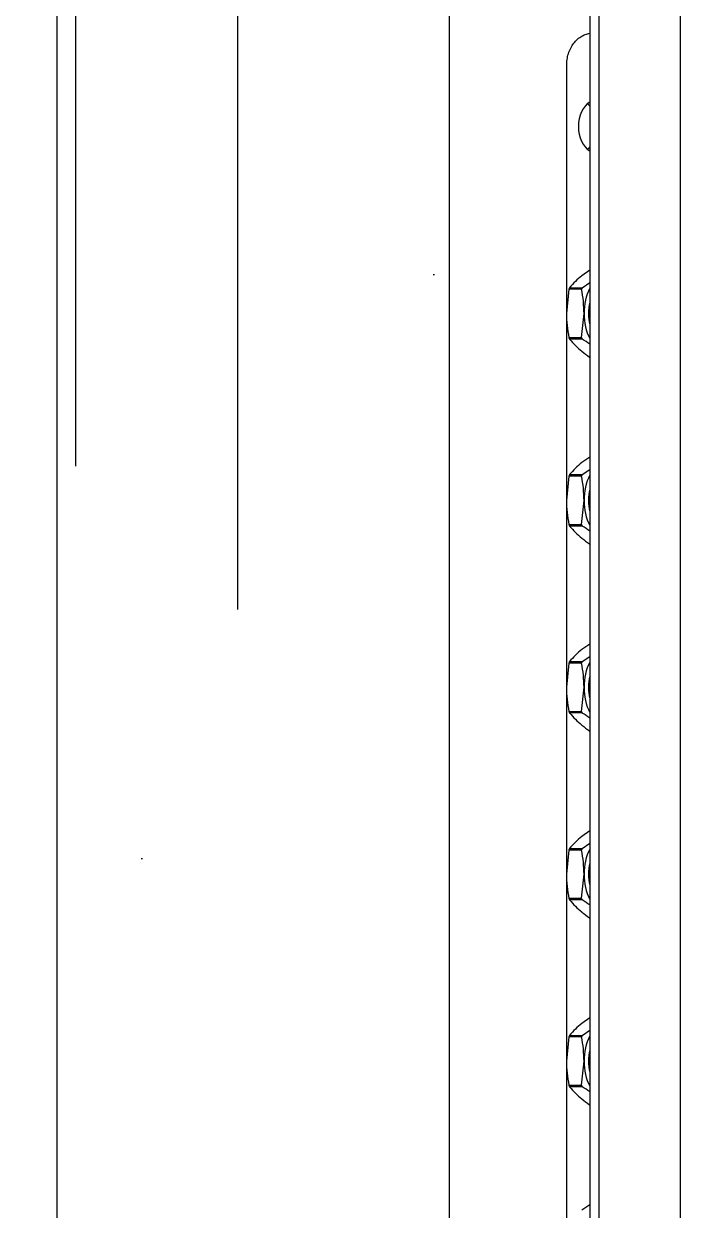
# Model space of a CAD drawing. Header units: millimetres. Extents: x -15291 to 293567, y -98510 to 49398.
# Drawn here: x 51703 to 51809.3, y 25612.4 to 25802.8 of the extents above; entities that cross this region are included whole.
import ezdxf

# ---------------------------------------------------------------- set-up
doc = ezdxf.new("R2010")
doc.units = ezdxf.units.MM
doc.header["$LTSCALE"] = 50
doc.header["$MEASUREMENT"] = 0
doc.layers.add('DV16_Standard', color=7, linetype='CONTINUOUS')
doc.layers.add('FFU', color=4, linetype='CONTINUOUS')

msp = doc.modelspace()

# ---------------------------------------------------------------- hatches: boundary and pattern name
at = {"layer": 'FFU'}
h = msp.add_hatch(dxfattribs=at)
h.set_pattern_fill('DOTS,_I', color=256, scale=1500, style=2)
h.set_pattern_definition([(0, (1800, -4800), (46.875, 93.75), [0, -93.75])])
h.paths.add_polyline_path([(51010, 24700), (51910, 24700), (51910, 25900), (51010, 25900)])

# ---------------------------------------------------------------- linework, layer by layer
at = {"layer": 'DV16_Standard', "color": 7, "linetype": 'Continuous', "ltscale": 254}
for p, q in [((51708.34, 25860.82), (51708.34, 25724.82)), ((51708.34, 25860.82), (51708.34, 25435.32)), ((51711.34, 25860.82), (51711.34, 25731.82)), ((51737.34, 25860.82), (51737.34, 25708.82)), ((51808.34, 25858.82), (51808.34, 25614.32)), ((51808.34, 25858.82), (51808.34, 25614.32)), ((51808.34, 25858.82), (51808.34, 25457.32)), ((51808.34, 25858.82), (51808.34, 25457.32)), ((51793.84, 25830.82), (51793.84, 25616.32)), ((51793.84, 25830.82), (51793.84, 25616.32)), ((51793.84, 25830.82), (51793.84, 25457.32)), ((51793.84, 25830.82), (51793.84, 25457.32)), ((51795.34, 25616.32), (51795.34, 25830.82)), ((51795.34, 25616.32), (51795.34, 25830.82)), ((51795.34, 25457.32), (51795.34, 25830.82)), ((51795.34, 25457.32), (51795.34, 25830.82)), ((51771.34, 25419.32), (51771.34, 25808.82)), ((51790.17, 25616.32), (51790.17, 25796.32)), ((51790.17, 25616.32), (51790.17, 25796.32)), ((51790.17, 25457.32), (51790.17, 25796.32)), ((51790.17, 25457.32), (51790.17, 25796.32)), ((51793.84, 25763.26), (51792.58, 25762.38)), ((51793.84, 25763.26), (51792.58, 25762.38)), ((51793.84, 25763.26), (51792.58, 25762.38)), ((51793.84, 25763.26), (51792.58, 25762.38)), ((51792.62, 25760.45), (51793.84, 25761.29)), ((51792.62, 25760.45), (51793.84, 25761.29)), ((51792.62, 25760.45), (51793.84, 25761.29)), ((51792.62, 25760.45), (51793.84, 25761.29)), ((51790.51, 25760.2), (51790.1, 25756.32)), ((51790.51, 25760.2), (51790.1, 25756.32)), ((51790.51, 25760.2), (51790.1, 25756.32)), ((51790.51, 25760.2), (51790.1, 25756.32)), ((51792.52, 25760.2), (51790.51, 25760.2)), ((51792.52, 25760.2), (51790.51, 25760.2)), ((51792.52, 25760.2), (51790.51, 25760.2)), ((51792.52, 25760.2), (51790.51, 25760.2)), ((51790.61, 25760.45), (51792.62, 25760.45)), ((51790.61, 25760.45), (51792.62, 25760.45)), ((51790.61, 25760.45), (51792.62, 25760.45)), ((51790.61, 25760.45), (51792.62, 25760.45)), ((51792.52, 25752.45), (51792.93, 25756.32)), ((51792.52, 25752.45), (51792.93, 25756.32)), ((51792.52, 25752.45), (51792.93, 25756.32)), ((51792.52, 25752.45), (51792.93, 25756.32)), ((51790.51, 25752.45), (51792.52, 25752.45)), ((51790.51, 25752.45), (51792.52, 25752.45)), ((51790.51, 25752.45), (51792.52, 25752.45)), ((51790.51, 25752.45), (51792.52, 25752.45)), ((51792.62, 25752.2), (51790.61, 25752.2)), ((51792.62, 25752.2), (51790.61, 25752.2)), ((51792.62, 25752.2), (51790.61, 25752.2)), ((51792.62, 25752.2), (51790.61, 25752.2)), ((51793.84, 25733.26), (51792.58, 25732.38)), ((51793.84, 25733.26), (51792.58, 25732.38)), ((51793.84, 25733.26), (51792.58, 25732.38)), ((51793.84, 25733.26), (51792.58, 25732.38)), ((51790.51, 25730.2), (51790.1, 25726.32)), ((51790.51, 25730.2), (51790.1, 25726.32)), ((51790.51, 25730.2), (51790.1, 25726.32)), ((51790.51, 25730.2), (51790.1, 25726.32)), ((51792.52, 25730.2), (51790.51, 25730.2)), ((51792.52, 25730.2), (51790.51, 25730.2)), ((51792.52, 25730.2), (51790.51, 25730.2)), ((51792.52, 25730.2), (51790.51, 25730.2)), ((51790.61, 25730.45), (51792.62, 25730.45)), ((51790.61, 25730.45), (51792.62, 25730.45)), ((51790.61, 25730.45), (51792.62, 25730.45)), ((51790.61, 25730.45), (51792.62, 25730.45)), ((51792.62, 25730.45), (51793.84, 25731.29)), ((51792.62, 25730.45), (51793.84, 25731.29)), ((51792.62, 25730.45), (51793.84, 25731.29)), ((51792.62, 25730.45), (51793.84, 25731.29)), ((51792.52, 25722.45), (51792.93, 25726.32)), ((51792.52, 25722.45), (51792.93, 25726.32)), ((51792.52, 25722.45), (51792.93, 25726.32)), ((51792.52, 25722.45), (51792.93, 25726.32)), ((51790.51, 25722.45), (51792.52, 25722.45)), ((51790.51, 25722.45), (51792.52, 25722.45)), ((51790.51, 25722.45), (51792.52, 25722.45)), ((51790.51, 25722.45), (51792.52, 25722.45)), ((51792.62, 25722.2), (51790.61, 25722.2)), ((51792.62, 25722.2), (51790.61, 25722.2)), ((51792.62, 25722.2), (51790.61, 25722.2)), ((51792.62, 25722.2), (51790.61, 25722.2)), ((51793.84, 25703.26), (51792.58, 25702.38)), ((51793.84, 25703.26), (51792.58, 25702.38)), ((51793.84, 25703.26), (51792.58, 25702.38)), ((51793.84, 25703.26), (51792.58, 25702.38)), ((51790.51, 25700.2), (51790.1, 25696.32)), ((51790.51, 25700.2), (51790.1, 25696.32)), ((51790.51, 25700.2), (51790.1, 25696.32)), ((51790.51, 25700.2), (51790.1, 25696.32)), ((51792.52, 25700.2), (51790.51, 25700.2)), ((51792.52, 25700.2), (51790.51, 25700.2)), ((51792.52, 25700.2), (51790.51, 25700.2)), ((51792.52, 25700.2), (51790.51, 25700.2)), ((51790.61, 25700.45), (51792.62, 25700.45)), ((51790.61, 25700.45), (51792.62, 25700.45)), ((51790.61, 25700.45), (51792.62, 25700.45)), ((51790.61, 25700.45), (51792.62, 25700.45)), ((51792.62, 25700.45), (51793.84, 25701.29)), ((51792.62, 25700.45), (51793.84, 25701.29)), ((51792.62, 25700.45), (51793.84, 25701.29)), ((51792.62, 25700.45), (51793.84, 25701.29)), ((51792.52, 25692.45), (51792.93, 25696.32)), ((51792.52, 25692.45), (51792.93, 25696.32)), ((51792.52, 25692.45), (51792.93, 25696.32)), ((51792.52, 25692.45), (51792.93, 25696.32)), ((51790.51, 25692.45), (51792.52, 25692.45)), ((51790.51, 25692.45), (51792.52, 25692.45)), ((51790.51, 25692.45), (51792.52, 25692.45)), ((51790.51, 25692.45), (51792.52, 25692.45)), ((51792.62, 25692.2), (51790.61, 25692.2)), ((51792.62, 25692.2), (51790.61, 25692.2)), ((51792.62, 25692.2), (51790.61, 25692.2)), ((51792.62, 25692.2), (51790.61, 25692.2)), ((51793.84, 25673.26), (51792.58, 25672.38)), ((51793.84, 25673.26), (51792.58, 25672.38)), ((51793.84, 25673.26), (51792.58, 25672.38)), ((51793.84, 25673.26), (51792.58, 25672.38)), ((51792.62, 25670.45), (51793.84, 25671.29)), ((51792.62, 25670.45), (51793.84, 25671.29)), ((51792.62, 25670.45), (51793.84, 25671.29)), ((51792.62, 25670.45), (51793.84, 25671.29)), ((51790.51, 25670.2), (51790.1, 25666.32)), ((51790.51, 25670.2), (51790.1, 25666.32)), ((51790.51, 25670.2), (51790.1, 25666.32)), ((51790.51, 25670.2), (51790.1, 25666.32)), ((51792.52, 25670.2), (51790.51, 25670.2)), ((51792.52, 25670.2), (51790.51, 25670.2)), ((51792.52, 25670.2), (51790.51, 25670.2)), ((51792.52, 25670.2), (51790.51, 25670.2)), ((51790.61, 25670.45), (51792.62, 25670.45)), ((51790.61, 25670.45), (51792.62, 25670.45)), ((51790.61, 25670.45), (51792.62, 25670.45)), ((51790.61, 25670.45), (51792.62, 25670.45)), ((51792.52, 25662.45), (51792.93, 25666.32)), ((51792.52, 25662.45), (51792.93, 25666.32)), ((51792.52, 25662.45), (51792.93, 25666.32)), ((51792.52, 25662.45), (51792.93, 25666.32)), ((51790.51, 25662.45), (51792.52, 25662.45)), ((51790.51, 25662.45), (51792.52, 25662.45)), ((51790.51, 25662.45), (51792.52, 25662.45)), ((51790.51, 25662.45), (51792.52, 25662.45)), ((51792.62, 25662.2), (51790.61, 25662.2)), ((51792.62, 25662.2), (51790.61, 25662.2)), ((51792.62, 25662.2), (51790.61, 25662.2)), ((51792.62, 25662.2), (51790.61, 25662.2)), ((51793.84, 25643.26), (51792.58, 25642.38)), ((51793.84, 25643.26), (51792.58, 25642.38)), ((51793.84, 25643.26), (51792.58, 25642.38)), ((51793.84, 25643.26), (51792.58, 25642.38)), ((51792.62, 25640.45), (51793.84, 25641.29)), ((51792.62, 25640.45), (51793.84, 25641.29)), ((51792.62, 25640.45), (51793.84, 25641.29)), ((51792.62, 25640.45), (51793.84, 25641.29)), ((51790.51, 25640.2), (51790.1, 25636.32)), ((51790.51, 25640.2), (51790.1, 25636.32)), ((51790.51, 25640.2), (51790.1, 25636.32)), ((51790.51, 25640.2), (51790.1, 25636.32)), ((51792.52, 25640.2), (51790.51, 25640.2)), ((51792.52, 25640.2), (51790.51, 25640.2)), ((51792.52, 25640.2), (51790.51, 25640.2)), ((51792.52, 25640.2), (51790.51, 25640.2)), ((51790.61, 25640.45), (51792.62, 25640.45)), ((51790.61, 25640.45), (51792.62, 25640.45)), ((51790.61, 25640.45), (51792.62, 25640.45)), ((51790.61, 25640.45), (51792.62, 25640.45)), ((51792.52, 25632.45), (51792.93, 25636.32)), ((51792.52, 25632.45), (51792.93, 25636.32)), ((51792.52, 25632.45), (51792.93, 25636.32)), ((51792.52, 25632.45), (51792.93, 25636.32)), ((51790.51, 25632.45), (51792.52, 25632.45)), ((51790.51, 25632.45), (51792.52, 25632.45)), ((51792.62, 25632.2), (51790.61, 25632.2)), ((51792.62, 25632.2), (51790.61, 25632.2)), ((51793.84, 25613.26), (51792.58, 25612.38)), ((51793.84, 25613.26), (51792.58, 25612.38))]:
    msp.add_line(p, q, dxfattribs=at)
for centre, radius, start, end in [((51801.43, 25751.44), 14.08, 128.9818, 140.2258), ((51801.43, 25751.44), 14.08, 128.9818, 140.2258), ((51801.43, 25751.44), 14.08, 128.9818, 140.2258), ((51801.43, 25751.44), 14.08, 128.9818, 140.2258), ((51773.39, 25756.22), 19.54, 0.2976, 11.737), ((51773.39, 25756.22), 19.54, 0.2976, 11.737), ((51773.39, 25756.22), 19.54, 0.2976, 11.737), ((51773.39, 25756.22), 19.54, 0.2976, 11.737), ((51809.64, 25756.42), 19.54, 180.2976, 191.737), ((51809.64, 25756.42), 19.54, 180.2976, 191.737), ((51809.64, 25756.42), 19.54, 180.2976, 191.737), ((51809.64, 25756.42), 19.54, 180.2976, 191.737), ((51801.37, 25761.14), 13.98, 219.7373, 231.0551), ((51801.37, 25761.14), 13.98, 219.7373, 231.0551), ((51801.37, 25761.14), 13.98, 219.7373, 231.0551), ((51801.37, 25761.14), 13.98, 219.7373, 231.0551), ((51779.22, 25729.99), 25.93, 55.5967, 58.8843), ((51779.22, 25729.99), 25.93, 55.5967, 58.8843), ((51779.22, 25729.99), 25.93, 55.5967, 58.8843), ((51779.22, 25729.99), 25.93, 55.5967, 58.8843), ((51808.78, 25770.55), 25.97, 231.3987, 234.7935), ((51808.78, 25770.55), 25.97, 231.3987, 234.7935), ((51808.78, 25770.55), 25.97, 231.3987, 234.7935), ((51808.78, 25770.55), 25.97, 231.3987, 234.7935), ((51801.43, 25721.44), 14.08, 128.9818, 140.2258), ((51801.43, 25721.44), 14.08, 128.9818, 140.2258), ((51801.43, 25721.44), 14.08, 128.9818, 140.2258), ((51801.43, 25721.44), 14.08, 128.9818, 140.2258), ((51773.39, 25726.22), 19.54, 0.2976, 11.737), ((51773.39, 25726.22), 19.54, 0.2976, 11.737), ((51773.39, 25726.22), 19.54, 0.2976, 11.737), ((51773.39, 25726.22), 19.54, 0.2976, 11.737), ((51809.64, 25726.42), 19.54, 180.2976, 191.737), ((51809.64, 25726.42), 19.54, 180.2976, 191.737), ((51809.64, 25726.42), 19.54, 180.2976, 191.737), ((51809.64, 25726.42), 19.54, 180.2976, 191.737), ((51801.37, 25731.14), 13.98, 219.7373, 231.0551), ((51801.37, 25731.14), 13.98, 219.7373, 231.0551), ((51801.37, 25731.14), 13.98, 219.7373, 231.0551), ((51801.37, 25731.14), 13.98, 219.7373, 231.0551), ((51779.22, 25699.99), 25.93, 55.5967, 58.8843), ((51779.22, 25699.99), 25.93, 55.5967, 58.8843), ((51779.22, 25699.99), 25.93, 55.5967, 58.8843), ((51779.22, 25699.99), 25.93, 55.5967, 58.8843), ((51808.78, 25740.55), 25.97, 231.3987, 234.7935), ((51808.78, 25740.55), 25.97, 231.3987, 234.7935), ((51808.78, 25740.55), 25.97, 231.3987, 234.7935), ((51808.78, 25740.55), 25.97, 231.3987, 234.7935), ((51801.43, 25691.44), 14.08, 128.9818, 140.2258), ((51801.43, 25691.44), 14.08, 128.9818, 140.2258), ((51801.43, 25691.44), 14.08, 128.9818, 140.2258), ((51801.43, 25691.44), 14.08, 128.9818, 140.2258), ((51773.39, 25696.22), 19.54, 0.2976, 11.737), ((51773.39, 25696.22), 19.54, 0.2976, 11.737), ((51773.39, 25696.22), 19.54, 0.2976, 11.737), ((51773.39, 25696.22), 19.54, 0.2976, 11.737), ((51809.64, 25696.42), 19.54, 180.2976, 191.737), ((51809.64, 25696.42), 19.54, 180.2976, 191.737), ((51809.64, 25696.42), 19.54, 180.2976, 191.737), ((51809.64, 25696.42), 19.54, 180.2976, 191.737), ((51801.37, 25701.14), 13.98, 219.7373, 231.0551), ((51801.37, 25701.14), 13.98, 219.7373, 231.0551), ((51801.37, 25701.14), 13.98, 219.7373, 231.0551), ((51801.37, 25701.14), 13.98, 219.7373, 231.0551), ((51779.22, 25669.99), 25.93, 55.5967, 58.8843), ((51779.22, 25669.99), 25.93, 55.5967, 58.8843), ((51779.22, 25669.99), 25.93, 55.5967, 58.8843), ((51779.22, 25669.99), 25.93, 55.5967, 58.8843), ((51808.78, 25710.55), 25.97, 231.3987, 234.7935), ((51808.78, 25710.55), 25.97, 231.3987, 234.7935), ((51808.78, 25710.55), 25.97, 231.3987, 234.7935), ((51808.78, 25710.55), 25.97, 231.3987, 234.7935), ((51801.43, 25661.44), 14.08, 128.9818, 140.2258), ((51801.43, 25661.44), 14.08, 128.9818, 140.2258), ((51801.43, 25661.44), 14.08, 128.9818, 140.2258), ((51801.43, 25661.44), 14.08, 128.9818, 140.2258), ((51773.39, 25666.22), 19.54, 0.2976, 11.737), ((51773.39, 25666.22), 19.54, 0.2976, 11.737), ((51773.39, 25666.22), 19.54, 0.2976, 11.737), ((51773.39, 25666.22), 19.54, 0.2976, 11.737), ((51809.64, 25666.42), 19.54, 180.2976, 191.737), ((51809.64, 25666.42), 19.54, 180.2976, 191.737), ((51809.64, 25666.42), 19.54, 180.2976, 191.737), ((51809.64, 25666.42), 19.54, 180.2976, 191.737), ((51801.37, 25671.14), 13.98, 219.7373, 231.0551), ((51801.37, 25671.14), 13.98, 219.7373, 231.0551), ((51801.37, 25671.14), 13.98, 219.7373, 231.0551), ((51801.37, 25671.14), 13.98, 219.7373, 231.0551), ((51779.22, 25639.99), 25.93, 55.5967, 58.8843), ((51779.22, 25639.99), 25.93, 55.5967, 58.8843), ((51779.22, 25639.99), 25.93, 55.5967, 58.8843), ((51779.22, 25639.99), 25.93, 55.5967, 58.8843), ((51808.78, 25680.55), 25.97, 231.3987, 234.7935), ((51808.78, 25680.55), 25.97, 231.3987, 234.7935), ((51808.78, 25680.55), 25.97, 231.3987, 234.7935), ((51808.78, 25680.55), 25.97, 231.3987, 234.7935), ((51801.43, 25631.44), 14.08, 128.9818, 140.2258), ((51801.43, 25631.44), 14.08, 128.9818, 140.2258), ((51801.43, 25631.44), 14.08, 128.9818, 140.2258), ((51801.43, 25631.44), 14.08, 128.9818, 140.2258), ((51801.43, 25631.44), 14.08, 128.9818, 140.2258), ((51801.43, 25631.44), 14.08, 128.9818, 140.2258), ((51773.39, 25636.22), 19.54, 0.2976, 11.737), ((51773.39, 25636.22), 19.54, 0.2976, 11.737), ((51773.39, 25636.22), 19.54, 0.2976, 11.737), ((51773.39, 25636.22), 19.54, 0.2976, 11.737), ((51809.64, 25636.42), 19.54, 180.2976, 191.737), ((51809.64, 25636.42), 19.54, 180.2976, 191.737), ((51809.64, 25636.42), 19.54, 180.2976, 191.737), ((51809.64, 25636.42), 19.54, 180.2976, 191.737), ((51801.37, 25641.14), 13.98, 219.7373, 231.0551), ((51801.37, 25641.14), 13.98, 219.7373, 231.0551), ((51779.22, 25609.99), 25.93, 55.5967, 58.8843), ((51779.22, 25609.99), 25.93, 55.5967, 58.8843), ((51808.78, 25650.55), 25.97, 231.3987, 234.7935), ((51808.78, 25650.55), 25.97, 231.3987, 234.7935)]:
    msp.add_arc(centre, radius, start, end, dxfattribs=at)
for centre, major_axis, start_param, end_param in [((51795.05, 25786.32), (0, 4.28), 0.412161, 2.729432), ((51795.05, 25786.32), (0, 4.28), 0.412161, 2.729432), ((51795.05, 25786.32), (0, 4.28), 0.412161, 2.729432), ((51795.05, 25786.32), (0, 4.28), 0.412161, 2.729432), ((51795.46, 25756.32), (0, 8), 1.028959, 1.065436), ((51795.46, 25756.32), (0, 8), 1.028959, 1.065436), ((51795.46, 25756.32), (0, 8), 1.028959, 1.065436), ((51795.46, 25756.32), (0, 8), 1.028959, 1.065436), ((51797.47, 25756.32), (0, 8), 1.028959, 1.065436), ((51797.47, 25756.32), (0, 8), 1.028959, 1.065436), ((51797.47, 25756.32), (0, 8), 1.028959, 1.065436), ((51797.47, 25756.32), (0, 8), 1.028959, 1.065436), ((51797.88, 25756.32), (0, -7), 4.096972, 4.712389), ((51797.88, 25756.32), (0, -7), 4.096972, 4.712389), ((51797.88, 25756.32), (0, -7), 4.096972, 4.712389), ((51797.88, 25756.32), (0, -7), 4.096972, 4.712389), ((51797.88, 25756.32), (0, 6), 1.261741, 1.879851), ((51797.88, 25756.32), (0, 6), 1.261741, 1.879851), ((51797.88, 25756.32), (0, 6), 1.261741, 1.879851), ((51797.88, 25756.32), (0, 6), 1.261741, 1.879851), ((51797.88, 25756.32), (0, -7), 4.712389, 5.327806), ((51797.88, 25756.32), (0, -7), 4.712389, 5.327806), ((51797.88, 25756.32), (0, -7), 4.712389, 5.327806), ((51797.88, 25756.32), (0, -7), 4.712389, 5.327806), ((51795.46, 25756.32), (0, -8), 5.217749, 5.254226), ((51795.46, 25756.32), (0, -8), 5.217749, 5.254226), ((51795.46, 25756.32), (0, -8), 5.217749, 5.254226), ((51795.46, 25756.32), (0, -8), 5.217749, 5.254226), ((51797.47, 25756.32), (0, -8), 5.217749, 5.254226), ((51797.47, 25756.32), (0, -8), 5.217749, 5.254226), ((51797.47, 25756.32), (0, -8), 5.217749, 5.254226), ((51797.47, 25756.32), (0, -8), 5.217749, 5.254226), ((51795.46, 25726.32), (0, 8), 1.028959, 1.065436), ((51795.46, 25726.32), (0, 8), 1.028959, 1.065436), ((51795.46, 25726.32), (0, 8), 1.028959, 1.065436), ((51795.46, 25726.32), (0, 8), 1.028959, 1.065436), ((51797.47, 25726.32), (0, 8), 1.028959, 1.065436), ((51797.47, 25726.32), (0, 8), 1.028959, 1.065436), ((51797.47, 25726.32), (0, 8), 1.028959, 1.065436), ((51797.47, 25726.32), (0, 8), 1.028959, 1.065436), ((51797.88, 25726.32), (0, -7), 4.096972, 4.712389), ((51797.88, 25726.32), (0, -7), 4.096972, 4.712389), ((51797.88, 25726.32), (0, -7), 4.096972, 4.712389), ((51797.88, 25726.32), (0, -7), 4.096972, 4.712389), ((51797.88, 25726.32), (0, -7), 4.712389, 5.327806), ((51797.88, 25726.32), (0, -7), 4.712389, 5.327806), ((51797.88, 25726.32), (0, -7), 4.712389, 5.327806), ((51797.88, 25726.32), (0, -7), 4.712389, 5.327806), ((51797.88, 25726.32), (0, 6), 1.261741, 1.879851), ((51797.88, 25726.32), (0, 6), 1.261741, 1.879851), ((51797.88, 25726.32), (0, 6), 1.261741, 1.879851), ((51797.88, 25726.32), (0, 6), 1.261741, 1.879851), ((51795.46, 25726.32), (0, -8), 5.217749, 5.254226), ((51795.46, 25726.32), (0, -8), 5.217749, 5.254226), ((51795.46, 25726.32), (0, -8), 5.217749, 5.254226), ((51795.46, 25726.32), (0, -8), 5.217749, 5.254226), ((51797.47, 25726.32), (0, -8), 5.217749, 5.254226), ((51797.47, 25726.32), (0, -8), 5.217749, 5.254226), ((51797.47, 25726.32), (0, -8), 5.217749, 5.254226), ((51797.47, 25726.32), (0, -8), 5.217749, 5.254226), ((51795.46, 25696.32), (0, 8), 1.028959, 1.065436), ((51795.46, 25696.32), (0, 8), 1.028959, 1.065436), ((51795.46, 25696.32), (0, 8), 1.028959, 1.065436), ((51795.46, 25696.32), (0, 8), 1.028959, 1.065436), ((51797.47, 25696.32), (0, 8), 1.028959, 1.065436), ((51797.47, 25696.32), (0, 8), 1.028959, 1.065436), ((51797.47, 25696.32), (0, 8), 1.028959, 1.065436), ((51797.47, 25696.32), (0, 8), 1.028959, 1.065436), ((51797.88, 25696.32), (0, -7), 4.096972, 4.712389), ((51797.88, 25696.32), (0, -7), 4.096972, 4.712389), ((51797.88, 25696.32), (0, -7), 4.096972, 4.712389), ((51797.88, 25696.32), (0, -7), 4.096972, 4.712389), ((51797.88, 25696.32), (0, 6), 1.261741, 1.879851), ((51797.88, 25696.32), (0, 6), 1.261741, 1.879851), ((51797.88, 25696.32), (0, 6), 1.261741, 1.879851), ((51797.88, 25696.32), (0, 6), 1.261741, 1.879851), ((51797.88, 25696.32), (0, -7), 4.712389, 5.327806), ((51797.88, 25696.32), (0, -7), 4.712389, 5.327806), ((51797.88, 25696.32), (0, -7), 4.712389, 5.327806), ((51797.88, 25696.32), (0, -7), 4.712389, 5.327806), ((51795.46, 25696.32), (0, -8), 5.217749, 5.254226), ((51795.46, 25696.32), (0, -8), 5.217749, 5.254226), ((51795.46, 25696.32), (0, -8), 5.217749, 5.254226), ((51795.46, 25696.32), (0, -8), 5.217749, 5.254226), ((51797.47, 25696.32), (0, -8), 5.217749, 5.254226), ((51797.47, 25696.32), (0, -8), 5.217749, 5.254226), ((51797.47, 25696.32), (0, -8), 5.217749, 5.254226), ((51797.47, 25696.32), (0, -8), 5.217749, 5.254226), ((51795.46, 25666.32), (0, 8), 1.028959, 1.065436), ((51795.46, 25666.32), (0, 8), 1.028959, 1.065436), ((51795.46, 25666.32), (0, 8), 1.028959, 1.065436), ((51795.46, 25666.32), (0, 8), 1.028959, 1.065436), ((51797.47, 25666.32), (0, 8), 1.028959, 1.065436), ((51797.47, 25666.32), (0, 8), 1.028959, 1.065436), ((51797.47, 25666.32), (0, 8), 1.028959, 1.065436), ((51797.47, 25666.32), (0, 8), 1.028959, 1.065436), ((51797.88, 25666.32), (0, -7), 4.096972, 4.712389), ((51797.88, 25666.32), (0, -7), 4.096972, 4.712389), ((51797.88, 25666.32), (0, -7), 4.096972, 4.712389), ((51797.88, 25666.32), (0, -7), 4.096972, 4.712389), ((51797.88, 25666.32), (0, 6), 1.261741, 1.879851), ((51797.88, 25666.32), (0, 6), 1.261741, 1.879851), ((51797.88, 25666.32), (0, 6), 1.261741, 1.879851), ((51797.88, 25666.32), (0, 6), 1.261741, 1.879851), ((51797.88, 25666.32), (0, -7), 4.712389, 5.327806), ((51797.88, 25666.32), (0, -7), 4.712389, 5.327806), ((51797.88, 25666.32), (0, -7), 4.712389, 5.327806), ((51797.88, 25666.32), (0, -7), 4.712389, 5.327806), ((51795.46, 25666.32), (0, -8), 5.217749, 5.254226), ((51795.46, 25666.32), (0, -8), 5.217749, 5.254226), ((51795.46, 25666.32), (0, -8), 5.217749, 5.254226), ((51795.46, 25666.32), (0, -8), 5.217749, 5.254226), ((51797.47, 25666.32), (0, -8), 5.217749, 5.254226), ((51797.47, 25666.32), (0, -8), 5.217749, 5.254226), ((51797.47, 25666.32), (0, -8), 5.217749, 5.254226), ((51797.47, 25666.32), (0, -8), 5.217749, 5.254226), ((51795.46, 25636.32), (0, 8), 1.028959, 1.065436), ((51795.46, 25636.32), (0, 8), 1.028959, 1.065436), ((51795.46, 25636.32), (0, 8), 1.028959, 1.065436), ((51795.46, 25636.32), (0, 8), 1.028959, 1.065436), ((51797.47, 25636.32), (0, 8), 1.028959, 1.065436), ((51797.47, 25636.32), (0, 8), 1.028959, 1.065436), ((51797.47, 25636.32), (0, 8), 1.028959, 1.065436), ((51797.47, 25636.32), (0, 8), 1.028959, 1.065436), ((51797.88, 25636.32), (0, -7), 4.096972, 4.712389), ((51797.88, 25636.32), (0, -7), 4.096972, 4.712389), ((51797.88, 25636.32), (0, -7), 4.096972, 4.712389), ((51797.88, 25636.32), (0, -7), 4.096972, 4.712389), ((51797.88, 25636.32), (0, 6), 1.261741, 1.879851), ((51797.88, 25636.32), (0, 6), 1.261741, 1.879851), ((51797.88, 25636.32), (0, 6), 1.261741, 1.879851), ((51797.88, 25636.32), (0, 6), 1.261741, 1.879851), ((51797.88, 25636.32), (0, -7), 4.712389, 5.327806), ((51797.88, 25636.32), (0, -7), 4.712389, 5.327806), ((51797.88, 25636.32), (0, -7), 4.712389, 5.327806), ((51797.88, 25636.32), (0, -7), 4.712389, 5.327806), ((51795.46, 25636.32), (0, -8), 5.217749, 5.254226), ((51795.46, 25636.32), (0, -8), 5.217749, 5.254226), ((51797.47, 25636.32), (0, -8), 5.217749, 5.254226), ((51797.47, 25636.32), (0, -8), 5.217749, 5.254226)]:
    msp.add_ellipse(centre, major_axis=major_axis, ratio=0.707107, start_param=start_param, end_param=end_param, dxfattribs=at)
msp.add_open_spline([(51790.17, 25796.32), (51790.17, 25796.65), (51790.2, 25796.98), (51790.31, 25797.62), (51790.39, 25797.94), (51790.61, 25798.55), (51790.75, 25798.83), (51791.06, 25799.38), (51791.24, 25799.63), (51791.63, 25800.09), (51791.84, 25800.3), (51792.29, 25800.66), (51792.53, 25800.82), (51793.01, 25801.06), (51793.26, 25801.16), (51793.62, 25801.25), (51793.73, 25801.27), (51793.84, 25801.29)], degree=3, knots=[0, 0, 0, 0, 0.134658, 0.134658, 0.269316, 0.269316, 0.403973, 0.403973, 0.538631, 0.538631, 0.673289, 0.673289, 0.807947, 0.807947, 0.942604, 0.942604, 1, 1, 1, 1], dxfattribs=at)
msp.add_open_spline([(51790.17, 25796.32), (51790.17, 25796.65), (51790.2, 25796.98), (51790.31, 25797.62), (51790.39, 25797.94), (51790.61, 25798.55), (51790.75, 25798.83), (51791.06, 25799.38), (51791.24, 25799.63), (51791.63, 25800.09), (51791.84, 25800.3), (51792.29, 25800.66), (51792.53, 25800.82), (51793.01, 25801.06), (51793.26, 25801.16), (51793.62, 25801.25), (51793.73, 25801.27), (51793.84, 25801.29)], degree=3, knots=[0, 0, 0, 0, 0.134658, 0.134658, 0.269316, 0.269316, 0.403973, 0.403973, 0.538631, 0.538631, 0.673289, 0.673289, 0.807947, 0.807947, 0.942604, 0.942604, 1, 1, 1, 1], dxfattribs=at)
msp.add_open_spline([(51790.17, 25796.32), (51790.17, 25796.65), (51790.2, 25796.98), (51790.31, 25797.62), (51790.39, 25797.94), (51790.61, 25798.55), (51790.75, 25798.83), (51791.06, 25799.38), (51791.24, 25799.63), (51791.63, 25800.09), (51791.84, 25800.3), (51792.29, 25800.66), (51792.53, 25800.82), (51793.01, 25801.06), (51793.26, 25801.16), (51793.62, 25801.25), (51793.73, 25801.27), (51793.84, 25801.29)], degree=3, knots=[0, 0, 0, 0, 0.134658, 0.134658, 0.269316, 0.269316, 0.403973, 0.403973, 0.538631, 0.538631, 0.673289, 0.673289, 0.807947, 0.807947, 0.942604, 0.942604, 1, 1, 1, 1], dxfattribs=at)
msp.add_open_spline([(51790.17, 25796.32), (51790.17, 25796.65), (51790.2, 25796.98), (51790.31, 25797.62), (51790.39, 25797.94), (51790.61, 25798.55), (51790.75, 25798.83), (51791.06, 25799.38), (51791.24, 25799.63), (51791.63, 25800.09), (51791.84, 25800.3), (51792.29, 25800.66), (51792.53, 25800.82), (51793.01, 25801.06), (51793.26, 25801.16), (51793.62, 25801.25), (51793.73, 25801.27), (51793.84, 25801.29)], degree=3, knots=[0, 0, 0, 0, 0.134658, 0.134658, 0.269316, 0.269316, 0.403973, 0.403973, 0.538631, 0.538631, 0.673289, 0.673289, 0.807947, 0.807947, 0.942604, 0.942604, 1, 1, 1, 1], dxfattribs=at)
for points in [[(51793.86, 25789.59), (51793.76, 25789.72), (51793.66, 25789.84), (51793.54, 25789.95)], [(51793.86, 25789.59), (51793.76, 25789.72), (51793.66, 25789.84), (51793.54, 25789.95)], [(51793.86, 25789.59), (51793.76, 25789.72), (51793.66, 25789.84), (51793.54, 25789.95)], [(51793.86, 25789.59), (51793.76, 25789.72), (51793.66, 25789.84), (51793.54, 25789.95)], [(51793.54, 25782.69), (51793.65, 25782.79), (51793.75, 25782.91), (51793.85, 25783.04)], [(51793.54, 25782.69), (51793.65, 25782.79), (51793.75, 25782.91), (51793.85, 25783.04)], [(51793.54, 25782.69), (51793.65, 25782.79), (51793.75, 25782.91), (51793.85, 25783.04)], [(51793.54, 25782.69), (51793.65, 25782.79), (51793.75, 25782.91), (51793.85, 25783.04)]]:
    msp.add_open_spline(points, degree=3, dxfattribs=at)

doc.saveas('drawing.dxf')
